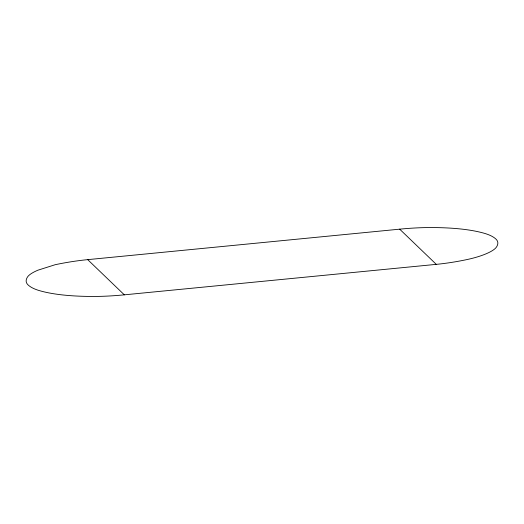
<?xml version="1.0" encoding="UTF-8"?>
<svg xmlns="http://www.w3.org/2000/svg" width="524" height="524" viewBox="0 0 524 524"><rect width="100%" height="100%" fill="white"/><g stroke="black" fill="none" stroke-linecap="round" stroke-linejoin="round"><path stroke-width="0.79" d="M87.711 259.642L399.674 229.165A116.079 29.455 -10.8 0 1 429.379 227.56A175.363 44.501 -10.8 0 1 484.065 233.226A116.079 29.455 -10.8 0 1 495.973 239.141A74.113 18.805 -10.8 0 1 496.398 247.132A35.147 8.921 -10.8 0 1 466.91 259.583A74.113 18.805 -10.8 0 1 436.289 264.358L124.326 294.835A116.079 29.455 -10.8 0 1 94.621 296.44A175.363 44.501 -10.8 0 1 39.935 290.774A116.079 29.455 -10.8 0 1 28.027 284.859A74.113 18.805 -10.8 0 1 27.602 276.868A35.147 8.921 -10.8 0 1 37.925 270.188L55.19 264.712A78.698 19.971 -10.8 0 1 87.711 259.642L124.326 294.835M399.674 229.165L436.289 264.358"/></g></svg>
